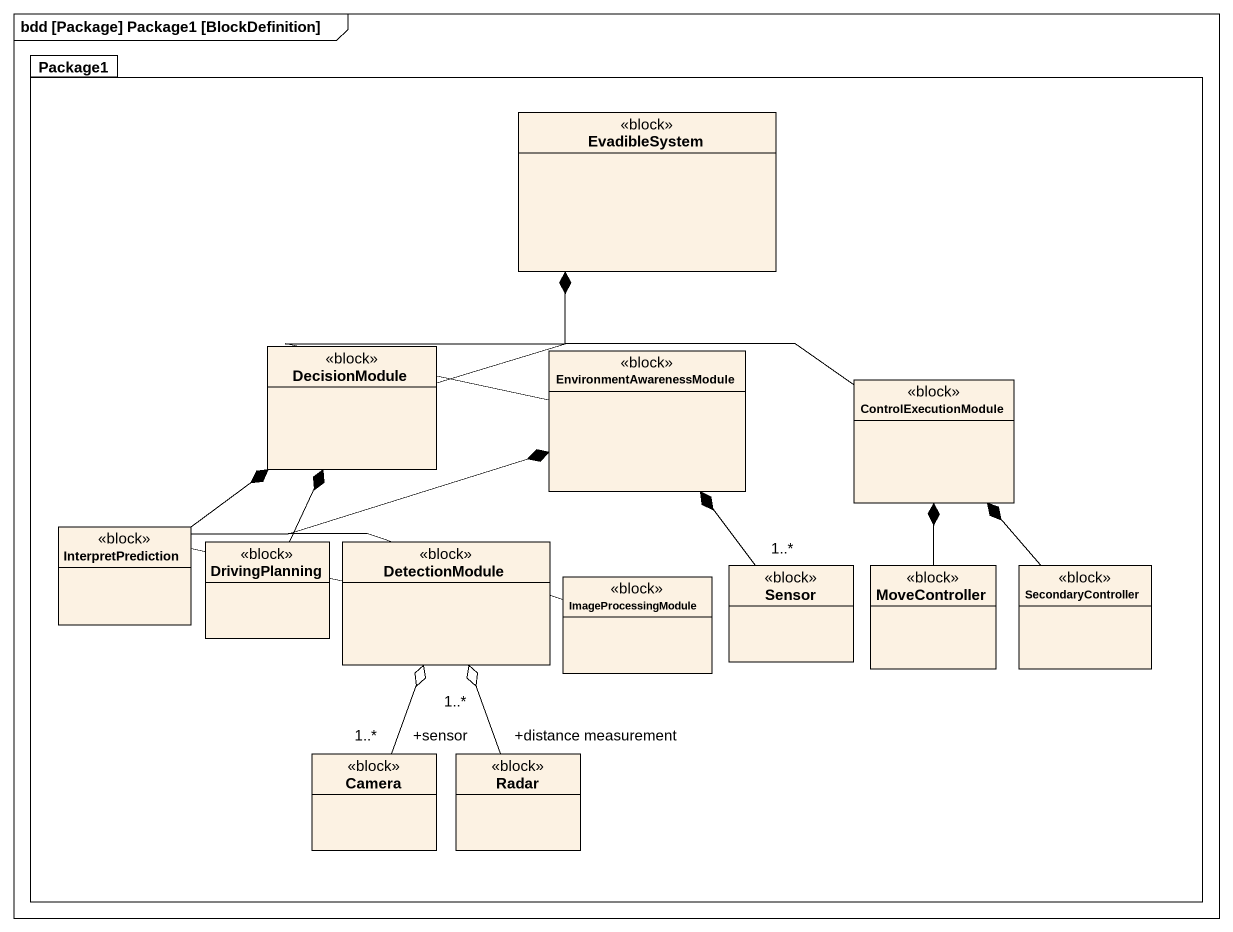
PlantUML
@startuml
mainframe bdd [Package] Package1 [BlockDefinition]
hide circle
hide empty members
package Package1 {
  class EvadibleSystem <<block>>
  class DecisionModule <<block>>
  class EnvironmentAwarenessModule <<block>>
  class ControlExecutionModule <<block>>
  class InterpretPrediction <<block>>
  class DrivingPlanning <<block>>
  class DetectionModule <<block>>
  class Sensor <<block>>
  class MoveController <<block>>
  class SecondaryController <<block>>
  class ImageProcessingModule <<block>>
  class Camera <<block>>
  class Radar <<block>>
}
DecisionModule -up-* EvadibleSystem
EnvironmentAwarenessModule -up-* EvadibleSystem
ControlExecutionModule -up-* EvadibleSystem
InterpretPrediction -up-* DecisionModule
DrivingPlanning -up-* DecisionModule
DetectionModule -up-* EnvironmentAwarenessModule
Sensor "1..*" -up-* EnvironmentAwarenessModule
MoveController -up-* ControlExecutionModule
SecondaryController -up-* ControlExecutionModule
ImageProcessingModule -up-* EnvironmentAwarenessModule
Camera "+sensor\n1..*" -up-o DetectionModule
Radar "+distance measurement\n1..*" -up-o DetectionModule
@enduml
